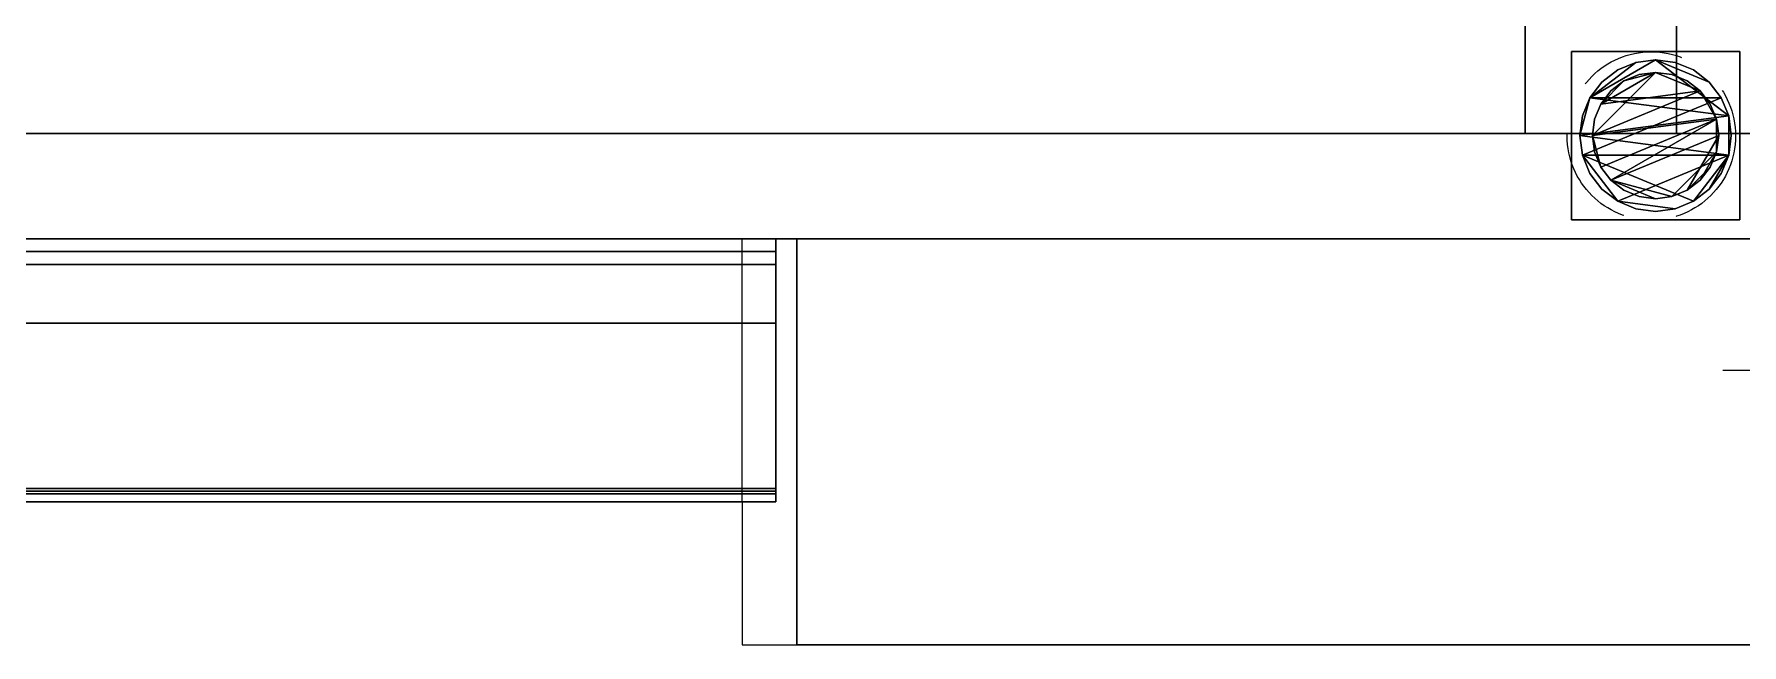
# Model space of a CAD drawing. Header units: millimetres. Extents: x 0 to 3205, y -1375 to 0.
# Drawn here: x 1338.8 to 1744.5, y -879 to -733.9 of the extents above; entities that cross this region are included whole.
import ezdxf

# ---------------------------------------------------------------- set-up
doc = ezdxf.new("R2010")
doc.units = ezdxf.units.MM
doc.linetypes.add('NASCOSTA', pattern=[0.381, 0.254, -0.127])
for name, color, linetype in [('IQ_200_2D', 1, 'Continuous'), ('IQ_200_3D', 1, 'Continuous'), ('IQ_204_2D', 7, 'Continuous'), ('IQ_204_3D', 7, 'Continuous')]:
    doc.layers.add(name, color=color, linetype=linetype)
doc.layers.add('IQ_INS_3D', color=3, linetype='Continuous', lineweight=25, plot=False)

msp = doc.modelspace()

# ---------------------------------------------------------------- linework, layer by layer
at = {"layer": 'IQ_200_2D'}
msp.add_lwpolyline([(3200, -50), (300, -50), (300, -845), (1507, -845), (1507, -879), (1993, -879), (1993, -845), (3200, -845), (3200, -50)], dxfattribs=at)
at = {"layer": 'IQ_200_3D'}
for points in [[(2635, -50, 1785), (305, -50, 1785), (305, -782.5, 1785), (2635, -782.5, 1785)], [(2635, -757.5, 1443), (305, -757.5, 1443), (305, -117.5, 1443), (2635, -117.5, 1443)], [(2635, -117.5, 708), (305, -117.5, 708), (305, -757.5, 708), (2635, -757.5, 708)], [(2635, -782.5, 150), (305, -782.5, 150), (305, -117.5, 150), (2635, -117.5, 150)], [(2635, -757.5, 708), (305, -757.5, 708), (305, -757.5, 1443), (2635, -757.5, 1443)], [(2635, -782.5, 1785), (305, -782.5, 1785), (305, -782.5, 150), (2635, -782.5, 150)], [(1515, -782.5, 758.13), (865, -782.5, 758.13), (865, -841.85, 774.03), (1515, -841.85, 774.03)], [(1515, -842.5, 188), (865, -842.5, 188), (865, -782.5, 188), (1515, -782.5, 188)], [(1520, -782.5, 1785), (1520, -782.5, 150), (1520, -879, 150), (1520, -879, 1785)], [(1520, -782.5, 1785), (1520, -879, 1785), (1980, -879, 1785), (1980, -782.5, 1785)], [(1980, -879, 150), (1520, -879, 150), (1520, -782.5, 150), (1980, -782.5, 150)], [(1515, -785.5, 1493), (865, -785.5, 1493), (865, -802.58, 1493), (1515, -802.58, 1493)], [(1515, -785.5, 763.62), (865, -785.5, 763.62), (865, -785.5, 1493), (1515, -785.5, 1493)], [(1515, -843.15, 775.81), (865, -843.15, 775.81), (865, -788.65, 761.21), (1515, -788.65, 761.21)], [(1515, -802.58, 1493), (865, -802.58, 1493), (865, -845, 1463.41), (1515, -845, 1463.41)], [(1515, -845, 771.62), (865, -845, 771.62), (865, -845, 190.5), (1515, -845, 190.5)], [(1515, -845, 1463.41), (865, -845, 1463.41), (865, -845, 778.22), (1515, -845, 778.22)], [(1520, -879, 1785), (1520, -879, 150), (1980, -879, 150), (1980, -879, 1785)]]:
    msp.add_3dface(points, dxfattribs=at)
for points, invisible_edges in [([(1515, -842.5, 188), (1515, -782.5, 188), (1515, -845, 190.5), (1515, -844.91, 189.85)], 10), ([(1515, -782.5, 188), (1515, -782.5, 758.13), (1515, -845, 190.5)], 14), ([(1515, -782.5, 758.13), (1515, -841.85, 774.03), (1515, -845, 771.62), (1515, -845, 190.5)], 10), ([(1515, -785.57, 763.05), (865, -785.57, 763.05), (865, -785.5, 763.62), (1515, -785.5, 763.62)], 1), ([(1515, -785.76, 762.52), (865, -785.76, 762.52), (865, -785.57, 763.05), (1515, -785.57, 763.05)], 5), ([(1515, -786.07, 762.04), (865, -786.07, 762.04), (865, -785.76, 762.52), (1515, -785.76, 762.52)], 5), ([(865, -786.07, 762.04), (1515, -786.07, 762.04), (1515, -786.48, 761.64), (865, -786.48, 761.64)], 5), ([(1515, -786.97, 761.34), (865, -786.97, 761.34), (865, -786.48, 761.64), (1515, -786.48, 761.64)], 5), ([(1515, -787.51, 761.17), (865, -787.51, 761.17), (865, -786.97, 761.34), (1515, -786.97, 761.34)], 5), ([(1515, -785.5, 1493), (1515, -802.58, 1493), (1515, -845, 1463.41), (1515, -785.5, 763.62)], 4), ([(1515, -785.5, 763.62), (1515, -788.08, 761.12), (1515, -786.48, 761.64), (1515, -785.57, 763.05)], 7), ([(1515, -785.5, 763.62), (1515, -845, 1463.41), (1515, -845, 778.22), (1515, -843.15, 775.81)], 13), ([(1515, -788.65, 761.21), (1515, -788.08, 761.12), (1515, -785.5, 763.62), (1515, -843.15, 775.81)], 6), ([(1515, -785.76, 762.52), (1515, -785.57, 763.05), (1515, -786.48, 761.64), (1515, -786.07, 762.04)], 2), ([(1515, -786.97, 761.34), (1515, -786.48, 761.64), (1515, -788.08, 761.12), (1515, -787.51, 761.17)], 2), ([(1515, -788.08, 761.12), (865, -788.08, 761.12), (865, -787.51, 761.17), (1515, -787.51, 761.17)], 5), ([(1515, -788.65, 761.21), (865, -788.65, 761.21), (865, -788.08, 761.12), (1515, -788.08, 761.12)], 4), ([(1515, -841.85, 774.03), (865, -841.85, 774.03), (865, -842.5, 774.12), (1515, -842.5, 774.12)], 4), ([(1515, -843.15, 188.09), (865, -843.15, 188.09), (865, -842.5, 188), (1515, -842.5, 188)], 1), ([(1515, -842.5, 774.12), (865, -842.5, 774.12), (865, -843.15, 774.03), (1515, -843.15, 774.03)], 5), ([(1515, -843.75, 188.33), (865, -843.75, 188.33), (865, -843.15, 188.09), (1515, -843.15, 188.09)], 5), ([(1515, -843.15, 774.03), (865, -843.15, 774.03), (865, -843.75, 773.79), (1515, -843.75, 773.79)], 5), ([(1515, -843.75, 776.06), (865, -843.75, 776.06), (865, -843.15, 775.81), (1515, -843.15, 775.81)], 1), ([(865, -843.75, 188.33), (1515, -843.75, 188.33), (1515, -844.27, 188.73), (865, -844.27, 188.73)], 5), ([(1515, -843.75, 773.79), (865, -843.75, 773.79), (865, -844.27, 773.39), (1515, -844.27, 773.39)], 5), ([(1515, -844.27, 776.46), (865, -844.27, 776.46), (865, -843.75, 776.06), (1515, -843.75, 776.06)], 5), ([(1515, -841.85, 774.03), (1515, -842.5, 774.12), (1515, -843.15, 774.03), (1515, -843.75, 773.79)], 8), ([(1515, -843.75, 773.79), (1515, -844.27, 773.39), (1515, -845, 771.62), (1515, -841.85, 774.03)], 14), ([(1515, -842.5, 188), (1515, -844.91, 189.85), (1515, -844.67, 189.25), (1515, -844.27, 188.73)], 9), ([(1515, -843.15, 188.09), (1515, -842.5, 188), (1515, -844.27, 188.73), (1515, -843.75, 188.33)], 2), ([(1515, -845, 778.22), (1515, -843.75, 776.06), (1515, -843.15, 775.81)], 13), ([(1515, -843.75, 776.06), (1515, -845, 778.22), (1515, -844.91, 777.58), (1515, -844.27, 776.46)], 5), ([(1515, -844.67, 189.25), (865, -844.67, 189.25), (865, -844.27, 188.73), (1515, -844.27, 188.73)], 5), ([(1515, -844.27, 773.39), (865, -844.27, 773.39), (865, -844.67, 772.87), (1515, -844.67, 772.87)], 5), ([(1515, -844.67, 776.97), (865, -844.67, 776.97), (865, -844.27, 776.46), (1515, -844.27, 776.46)], 5), ([(1515, -844.91, 189.85), (865, -844.91, 189.85), (865, -844.67, 189.25), (1515, -844.67, 189.25)], 5), ([(1515, -844.67, 772.87), (865, -844.67, 772.87), (865, -844.91, 772.27), (1515, -844.91, 772.27)], 5), ([(1515, -844.91, 777.58), (865, -844.91, 777.58), (865, -844.67, 776.97), (1515, -844.67, 776.97)], 5), ([(1515, -845, 190.5), (865, -845, 190.5), (865, -844.91, 189.85), (1515, -844.91, 189.85)], 4), ([(1515, -844.91, 772.27), (865, -844.91, 772.27), (865, -845, 771.62), (1515, -845, 771.62)], 1), ([(1515, -845, 778.22), (865, -845, 778.22), (865, -844.91, 777.58), (1515, -844.91, 777.58)], 4), ([(1515, -844.67, 772.87), (1515, -844.91, 772.27), (1515, -845, 771.62), (1515, -844.27, 773.39)], 4), ([(1515, -844.67, 776.97), (1515, -844.27, 776.46), (1515, -844.91, 777.58)], 2)]:
    msp.add_3dface(points, dxfattribs=dict(at, invisible_edges=invisible_edges))
at = {"layer": 'IQ_204_2D'}
for p, q in [((3200, -782.5), (300, -782.5)), ((1507, -845), (1507, -782.5)), ((1507, -782.5), (1993, -782.5))]:
    msp.add_line(p, q, dxfattribs=at)
at = {"layer": 'IQ_INS_3D'}
msp.add_line((1739.96, -813.75), (1760.04, -813.75), dxfattribs=at)
at = {"layer": 'IQ_INS_3D', "linetype": 'NASCOSTA', "ltscale": 100}
msp.add_circle((1723, -758.08), 20, dxfattribs=at)

# ---------------------------------------------------------------- meshes
at = {"layer": 'IQ_204_3D'}
mesh = msp.add_polyface(dxfattribs=at)
corners = [(1693, -757.5, 956.99), (1693, -709.44, 929.24), (1693, -709.44, 927.94), (1693, -711.74, 928.38), (1693, -714.08, 928.27), (1693, -716.33, 927.62), (1693, -718.36, 926.46), (1693, -720.07, 924.87), (1693, -721.37, 922.92), (1693, -722.17, 920.72), (1693, -722.44, 918.4), (1693, -722.17, 916.08), (1693, -721.37, 913.88), (1693, -720.07, 911.93), (1693, -718.36, 910.34), (1693, -716.33, 909.18), (1693, -714.08, 908.53), (1693, -711.74, 908.42), (1693, -709.44, 908.86), (1693, -709.44, 907.55), (1693, -757.5, 879.81), (1693, -137.5, 956.99), (1693, -117.5, 956.99), (1693, -117.5, 879.81), (1693, -137.5, 879.81), (1693, -185.56, 907.55), (1693, -185.56, 908.86), (1693, -183.26, 908.42), (1693, -180.92, 908.53), (1693, -178.67, 909.18), (1693, -176.64, 910.34), (1693, -174.93, 911.93), (1693, -173.63, 913.88), (1693, -172.83, 916.08), (1693, -172.56, 918.4), (1693, -172.83, 920.72), (1693, -173.63, 922.92), (1693, -174.93, 924.87), (1693, -176.64, 926.46), (1693, -178.67, 927.62), (1693, -180.92, 928.27), (1693, -183.26, 928.38), (1693, -185.56, 927.94), (1693, -185.56, 929.24)]
mesh.append_faces([[corners[k] for k in face] for face in [(3, 1, 2), (43, 41, 42), (24, 21, 22, 23)]], dxfattribs={"vtx0": -1})
mesh.append_faces([[corners[k] for k in face] for face in [(7, 0, 6), (9, 0, 8), (39, 21, 38), (32, 24, 31), (31, 24, 30)]], dxfattribs={"vtx0": -1, "vtx1": -1})
mesh.append_faces([[corners[k] for k in face] for face in [(0, 7, 8), (4, 0, 1, 3), (20, 11, 12), (25, 27, 28, 24), (24, 33, 34)]], dxfattribs={"vtx0": -1, "vtx2": -1})
mesh.append_faces([[corners[k] for k in face] for face in [(26, 27, 25)]], dxfattribs={"vtx1": -1})
mesh.append_faces([[corners[k] for k in face] for face in [(5, 6, 0), (4, 5, 0), (9, 10, 0), (13, 14, 20), (12, 13, 20), (15, 16, 20), (14, 15, 20), (39, 40, 21), (37, 38, 21), (36, 37, 21), (32, 33, 24), (35, 36, 21), (29, 30, 24), (28, 29, 24)]], dxfattribs={"vtx1": -1, "vtx2": -1})
mesh.append_faces([[corners[k] for k in face] for face in [(34, 35, 21, 24)]], dxfattribs={"vtx1": -1, "vtx2": -1, "vtx3": -1})
mesh.append_faces([[corners[k] for k in face] for face in [(10, 11, 20, 0), (16, 17, 19, 20), (40, 41, 43, 21)]], dxfattribs={"vtx1": -1, "vtx3": -1})
mesh.append_faces([[corners[k] for k in face] for face in [(17, 18, 19)]], dxfattribs={"vtx2": -1})
mesh = msp.add_polyface(dxfattribs=at)
corners = [(1729, -757.5, 956.99), (1729, -757.5, 879.81), (1729, -709.44, 907.55), (1729, -709.44, 908.86), (1729, -707.15, 909.92), (1729, -705.2, 911.51), (1729, -703.7, 913.55), (1729, -702.76, 915.89), (1729, -702.44, 918.4), (1729, -702.76, 920.91), (1729, -703.7, 923.25), (1729, -705.2, 925.29), (1729, -707.15, 926.88), (1729, -709.44, 927.94), (1729, -709.44, 929.24), (1729, -137.5, 956.99), (1729, -185.56, 929.24), (1729, -185.56, 927.94), (1729, -187.85, 926.88), (1729, -189.81, 925.29), (1729, -191.3, 923.25), (1729, -192.24, 920.91), (1729, -192.56, 918.4), (1729, -192.24, 915.89), (1729, -191.3, 913.55), (1729, -189.81, 911.51), (1729, -187.85, 909.92), (1729, -185.56, 908.86), (1729, -185.56, 907.55), (1729, -137.5, 879.81), (1729, -117.5, 879.81), (1729, -117.5, 956.99)]
mesh.append_faces([[corners[k] for k in face] for face in [(18, 26, 17)]], dxfattribs={"vtx0": -1, "vtx1": -1})
mesh.append_faces([[corners[k] for k in face] for face in [(27, 15, 17, 26)]], dxfattribs={"vtx0": -1, "vtx1": -1, "vtx2": -1})
mesh.append_faces([[corners[k] for k in face] for face in [(13, 3, 4, 12)]], dxfattribs={"vtx0": -1, "vtx2": -1})
mesh.append_faces([[corners[k] for k in face] for face in [(16, 17, 15)]], dxfattribs={"vtx1": -1})
mesh.append_faces([[corners[k] for k in face] for face in [(4, 5, 12), (23, 24, 20)]], dxfattribs={"vtx1": -1, "vtx2": -1})
mesh.append_faces([[corners[k] for k in face] for face in [(6, 7, 10, 11), (5, 6, 11, 12), (25, 26, 18, 19), (24, 25, 19, 20)]], dxfattribs={"vtx1": -1, "vtx3": -1})
mesh.append_faces([[corners[k] for k in face] for face in [(1, 2, 3, 0), (21, 22, 23, 20)]], dxfattribs={"vtx2": -1})
mesh.append_faces([[corners[k] for k in face] for face in [(13, 14, 0, 3), (27, 28, 29, 15)]], dxfattribs={"vtx2": -1, "vtx3": -1})
mesh.append_faces([[corners[k] for k in face] for face in [(7, 8, 9, 10), (29, 30, 31, 15)]], dxfattribs={"vtx3": -1})
mesh = msp.add_polyface(dxfattribs=at)
corners = [(1693, -757.5, 956.99), (1729, -757.5, 956.99), (1729, -709.44, 929.24), (1693, -709.44, 929.24)]
mesh.append_faces([[corners[k] for k in face] for face in [(0, 1, 2, 3)]])
mesh = msp.add_polyface(dxfattribs=at)
corners = [(1693, -709.44, 907.55), (1729, -709.44, 907.55), (1729, -757.5, 879.81), (1693, -757.5, 879.81)]
mesh.append_faces([[corners[k] for k in face] for face in [(0, 1, 2, 3)]])
mesh = msp.add_polyface(dxfattribs=at)
corners = [(1744, -778, 60), (1704, -778, 60), (1704, -738, 60), (1744, -738, 60)]
mesh.append_faces([[corners[k] for k in face] for face in [(0, 1, 2, 3)]])
mesh = msp.add_polyface(dxfattribs=at)
corners = [(1744, -738, 150), (1744, -738, 60), (1704, -738, 60), (1704, -738, 150)]
mesh.append_faces([[corners[k] for k in face] for face in [(0, 1, 2, 3)]])
mesh = msp.add_polyface(dxfattribs=at)
corners = [(1704, -738, 150), (1704, -738, 60), (1704, -778, 60), (1704, -778, 150)]
mesh.append_faces([[corners[k] for k in face] for face in [(0, 1, 2, 3)]])
mesh = msp.add_polyface(dxfattribs=at)
corners = [(1744, -778, 150), (1744, -778, 60), (1744, -738, 60), (1744, -738, 150)]
mesh.append_faces([[corners[k] for k in face] for face in [(0, 1, 2, 3)]])
mesh = msp.add_polyface(dxfattribs=at)
corners = [(1706, -758, 5), (1706.61, -762.66, 5), (1708.41, -767, 5), (1711.27, -770.73, 5), (1715, -773.59, 5), (1719.34, -775.39, 5), (1724, -776, 5), (1728.66, -775.39, 5), (1733, -773.59, 5), (1736.73, -770.73, 5), (1739.59, -767, 5), (1741.39, -762.66, 5), (1742, -758, 5), (1741.39, -753.34, 5), (1739.59, -749, 5), (1736.73, -745.27, 5), (1733, -742.41, 5), (1728.66, -740.61, 5), (1724, -740, 5), (1719.34, -740.61, 5), (1715, -742.41, 5), (1711.27, -745.27, 5), (1708.41, -749, 5), (1706.61, -753.34, 5)]
mesh.append_faces([[corners[k] for k in face] for face in [(11, 8, 9, 10)]], dxfattribs={"vtx0": -1})
mesh.append_faces([[corners[k] for k in face] for face in [(4, 7, 8, 11), (11, 0, 1, 4), (13, 18, 19, 22)]], dxfattribs={"vtx0": -1, "vtx2": -1, "vtx3": -1})
mesh.append_faces([[corners[k] for k in face] for face in [(0, 11, 12, 13)]], dxfattribs={"vtx0": -1, "vtx3": -1})
mesh.append_faces([[corners[k] for k in face] for face in [(2, 3, 4, 1), (16, 17, 18, 15)]], dxfattribs={"vtx2": -1})
mesh.append_faces([[corners[k] for k in face] for face in [(13, 14, 15, 18), (22, 23, 0, 13)]], dxfattribs={"vtx2": -1, "vtx3": -1})
mesh.append_faces([[corners[k] for k in face] for face in [(4, 5, 6, 7), (19, 20, 21, 22)]], dxfattribs={"vtx3": -1})
mesh = msp.add_polyface(dxfattribs=at)
corners = [(1706, -758), (1706.61, -753.34), (1708.41, -749), (1711.27, -745.27), (1715, -742.41), (1719.34, -740.61), (1724, -740), (1728.66, -740.61), (1733, -742.41), (1736.73, -745.27), (1739.59, -749), (1741.39, -753.34), (1742, -758), (1741.39, -762.66), (1739.59, -767), (1736.73, -770.73), (1733, -773.59), (1728.66, -775.39), (1724, -776), (1719.34, -775.39), (1715, -773.59), (1711.27, -770.73), (1708.41, -767), (1706.61, -762.66)]
mesh.append_faces([[corners[k] for k in face] for face in [(2, 0, 1), (15, 13, 14), (13, 11, 12)]], dxfattribs={"vtx0": -1})
mesh.append_faces([[corners[k] for k in face] for face in [(16, 23, 13, 15)]], dxfattribs={"vtx0": -1, "vtx1": -1, "vtx2": -1})
mesh.append_faces([[corners[k] for k in face] for face in [(2, 10, 23, 0)]], dxfattribs={"vtx0": -1, "vtx1": -1, "vtx3": -1})
mesh.append_faces([[corners[k] for k in face] for face in [(2, 5, 6)]], dxfattribs={"vtx0": -1, "vtx2": -1})
mesh.append_faces([[corners[k] for k in face] for face in [(23, 10, 11, 13), (23, 16, 17, 20)]], dxfattribs={"vtx0": -1, "vtx2": -1, "vtx3": -1})
mesh.append_faces([[corners[k] for k in face] for face in [(9, 10, 2, 6)]], dxfattribs={"vtx1": -1, "vtx2": -1, "vtx3": -1})
mesh.append_faces([[corners[k] for k in face] for face in [(3, 4, 5, 2), (18, 19, 20, 17)]], dxfattribs={"vtx2": -1})
mesh.append_faces([[corners[k] for k in face] for face in [(6, 7, 8, 9), (20, 21, 22, 23)]], dxfattribs={"vtx3": -1})
mesh = msp.add_polyface(dxfattribs=at)
corners = [(1706, -758, 5), (1706.61, -753.34, 5), (1708.41, -749, 5), (1711.27, -745.27, 5), (1715, -742.41, 5), (1719.34, -740.61, 5), (1724, -740, 5), (1728.66, -740.61, 5), (1733, -742.41, 5), (1736.73, -745.27, 5), (1739.59, -749, 5), (1741.39, -753.34, 5), (1742, -758, 5), (1742, -758), (1741.39, -753.34), (1739.59, -749), (1736.73, -745.27), (1733, -742.41), (1728.66, -740.61), (1724, -740), (1719.34, -740.61), (1715, -742.41), (1711.27, -745.27), (1708.41, -749), (1706.61, -753.34), (1706, -758)]
mesh.append_faces([[corners[k] for k in face] for face in [(13, 14, 11, 12), (0, 1, 24, 25)]], dxfattribs={"vtx1": -1})
mesh.append_faces([[corners[k] for k in face] for face in [(14, 15, 10, 11), (16, 17, 8, 9), (15, 16, 9, 10), (17, 18, 7, 8), (6, 7, 18, 19), (19, 20, 5, 6), (20, 21, 4, 5), (22, 23, 2, 3), (21, 22, 3, 4), (23, 24, 1, 2)]], dxfattribs={"vtx1": -1, "vtx3": -1})
mesh = msp.add_polyface(dxfattribs=at)
corners = [(1709, -758, 60), (1709.51, -761.88, 60), (1711.01, -765.5, 60), (1713.39, -768.61, 60), (1716.5, -770.99, 60), (1720.12, -772.49, 60), (1724, -773, 60), (1727.88, -772.49, 60), (1731.5, -770.99, 60), (1734.61, -768.61, 60), (1736.99, -765.5, 60), (1738.49, -761.88, 60), (1739, -758, 60), (1738.49, -754.12, 60), (1736.99, -750.5, 60), (1734.61, -747.39, 60), (1731.5, -745.01, 60), (1727.88, -743.51, 60), (1724, -743, 60), (1720.12, -743.51, 60), (1716.5, -745.01, 60), (1713.39, -747.39, 60), (1711.01, -750.5, 60), (1709.51, -754.12, 60)]
mesh.append_faces([[corners[k] for k in face] for face in [(10, 8, 9), (22, 20, 21)]], dxfattribs={"vtx0": -1})
mesh.append_faces([[corners[k] for k in face] for face in [(7, 3, 6)]], dxfattribs={"vtx0": -1, "vtx1": -1})
mesh.append_faces([[corners[k] for k in face] for face in [(22, 15, 18, 20)]], dxfattribs={"vtx0": -1, "vtx1": -1, "vtx2": -1, "vtx3": -1})
mesh.append_faces([[corners[k] for k in face] for face in [(13, 2, 3, 12)]], dxfattribs={"vtx0": -1, "vtx2": -1})
mesh.append_faces([[corners[k] for k in face] for face in [(3, 7, 8, 12)]], dxfattribs={"vtx0": -1, "vtx2": -1, "vtx3": -1})
mesh.append_faces([[corners[k] for k in face] for face in [(17, 18, 15, 16), (19, 20, 18)]], dxfattribs={"vtx1": -1})
mesh.append_faces([[corners[k] for k in face] for face in [(11, 12, 8, 10)]], dxfattribs={"vtx1": -1, "vtx2": -1})
mesh.append_faces([[corners[k] for k in face] for face in [(4, 5, 6, 3)]], dxfattribs={"vtx2": -1})
mesh.append_faces([[corners[k] for k in face] for face in [(0, 1, 2, 13), (13, 14, 15, 0), (22, 23, 0, 15)]], dxfattribs={"vtx2": -1, "vtx3": -1})
mesh = msp.add_polyface(dxfattribs=at)
corners = [(1709, -758, 5), (1709.51, -754.12, 5), (1711.01, -750.5, 5), (1713.39, -747.39, 5), (1716.5, -745.01, 5), (1720.12, -743.51, 5), (1724, -743, 5), (1727.88, -743.51, 5), (1731.5, -745.01, 5), (1734.61, -747.39, 5), (1736.99, -750.5, 5), (1738.49, -754.12, 5), (1739, -758, 5), (1738.49, -761.88, 5), (1736.99, -765.5, 5), (1734.61, -768.61, 5), (1731.5, -770.99, 5), (1727.88, -772.49, 5), (1724, -773, 5), (1720.12, -772.49, 5), (1716.5, -770.99, 5), (1713.39, -768.61, 5), (1711.01, -765.5, 5), (1709.51, -761.88, 5)]
mesh.append_faces([[corners[k] for k in face] for face in [(9, 6, 7, 8), (4, 2, 3), (15, 13, 14)]], dxfattribs={"vtx0": -1})
mesh.append_faces([[corners[k] for k in face] for face in [(18, 21, 17)]], dxfattribs={"vtx0": -1, "vtx1": -1})
mesh.append_faces([[corners[k] for k in face] for face in [(22, 0, 11, 21)]], dxfattribs={"vtx0": -1, "vtx1": -1, "vtx2": -1})
mesh.append_faces([[corners[k] for k in face] for face in [(0, 6, 9, 11), (21, 11, 13, 17)]], dxfattribs={"vtx0": -1, "vtx1": -1, "vtx2": -1, "vtx3": -1})
mesh.append_faces([[corners[k] for k in face] for face in [(23, 0, 22), (12, 13, 11)]], dxfattribs={"vtx1": -1})
mesh.append_faces([[corners[k] for k in face] for face in [(16, 17, 13, 15)]], dxfattribs={"vtx1": -1, "vtx2": -1})
mesh.append_faces([[corners[k] for k in face] for face in [(9, 10, 11)]], dxfattribs={"vtx2": -1})
mesh.append_faces([[corners[k] for k in face] for face in [(4, 5, 6, 2), (0, 1, 2, 6)]], dxfattribs={"vtx2": -1, "vtx3": -1})
mesh.append_faces([[corners[k] for k in face] for face in [(18, 19, 20, 21)]], dxfattribs={"vtx3": -1})
mesh = msp.add_polyface(dxfattribs=at)
corners = [(1709, -758, 60), (1709.51, -754.12, 60), (1711.01, -750.5, 60), (1713.39, -747.39, 60), (1716.5, -745.01, 60), (1720.12, -743.51, 60), (1724, -743, 60), (1727.88, -743.51, 60), (1731.5, -745.01, 60), (1734.61, -747.39, 60), (1736.99, -750.5, 60), (1738.49, -754.12, 60), (1739, -758, 60), (1739, -758, 5), (1738.49, -754.12, 5), (1736.99, -750.5, 5), (1734.61, -747.39, 5), (1731.5, -745.01, 5), (1727.88, -743.51, 5), (1724, -743, 5), (1720.12, -743.51, 5), (1716.5, -745.01, 5), (1713.39, -747.39, 5), (1711.01, -750.5, 5), (1709.51, -754.12, 5), (1709, -758, 5)]
mesh.append_faces([[corners[k] for k in face] for face in [(1, 24, 25, 0)]], dxfattribs={"vtx0": -1})
mesh.append_faces([[corners[k] for k in face] for face in [(8, 17, 18, 7), (7, 18, 19, 6), (16, 9, 10, 15), (9, 16, 17, 8), (5, 20, 21, 4), (4, 21, 22, 3), (2, 23, 24, 1), (3, 22, 23, 2), (20, 5, 6, 19)]], dxfattribs={"vtx0": -1, "vtx2": -1})
mesh.append_faces([[corners[k] for k in face] for face in [(13, 14, 11, 12)]], dxfattribs={"vtx1": -1})
mesh.append_faces([[corners[k] for k in face] for face in [(14, 15, 10, 11)]], dxfattribs={"vtx1": -1, "vtx3": -1})
mesh = msp.add_polyface(dxfattribs=at)
corners = [(1742, -758, 5), (1741.39, -762.66, 5), (1739.59, -767, 5), (1736.73, -770.73, 5), (1733, -773.59, 5), (1728.66, -775.39, 5), (1724, -776, 5), (1719.34, -775.39, 5), (1715, -773.59, 5), (1711.27, -770.73, 5), (1708.41, -767, 5), (1706.61, -762.66, 5), (1706, -758, 5), (1706, -758), (1706.61, -762.66), (1708.41, -767), (1711.27, -770.73), (1715, -773.59), (1719.34, -775.39), (1724, -776), (1728.66, -775.39), (1733, -773.59), (1736.73, -770.73), (1739.59, -767), (1741.39, -762.66), (1742, -758)]
mesh.append_faces([[corners[k] for k in face] for face in [(13, 14, 11, 12), (0, 1, 24, 25)]], dxfattribs={"vtx1": -1})
mesh.append_faces([[corners[k] for k in face] for face in [(14, 15, 10, 11), (16, 17, 8, 9), (15, 16, 9, 10), (17, 18, 7, 8), (6, 7, 18, 19), (19, 20, 5, 6), (20, 21, 4, 5), (22, 23, 2, 3), (21, 22, 3, 4), (23, 24, 1, 2)]], dxfattribs={"vtx1": -1, "vtx3": -1})
mesh = msp.add_polyface(dxfattribs=at)
corners = [(1739, -758, 60), (1738.49, -761.88, 60), (1736.99, -765.5, 60), (1734.61, -768.61, 60), (1731.5, -770.99, 60), (1727.88, -772.49, 60), (1724, -773, 60), (1720.12, -772.49, 60), (1716.5, -770.99, 60), (1713.39, -768.61, 60), (1711.01, -765.5, 60), (1709.51, -761.88, 60), (1709, -758, 60), (1709, -758, 5), (1709.51, -761.88, 5), (1711.01, -765.5, 5), (1713.39, -768.61, 5), (1716.5, -770.99, 5), (1720.12, -772.49, 5), (1724, -773, 5), (1727.88, -772.49, 5), (1731.5, -770.99, 5), (1734.61, -768.61, 5), (1736.99, -765.5, 5), (1738.49, -761.88, 5), (1739, -758, 5)]
mesh.append_faces([[corners[k] for k in face] for face in [(1, 24, 25, 0)]], dxfattribs={"vtx0": -1})
mesh.append_faces([[corners[k] for k in face] for face in [(11, 14, 15, 10), (10, 15, 16, 9), (8, 17, 18, 7), (9, 16, 17, 8), (7, 18, 19, 6), (5, 20, 21, 4), (4, 21, 22, 3), (2, 23, 24, 1), (3, 22, 23, 2), (20, 5, 6, 19)]], dxfattribs={"vtx0": -1, "vtx2": -1})
mesh.append_faces([[corners[k] for k in face] for face in [(12, 13, 14, 11)]], dxfattribs={"vtx2": -1})
mesh = msp.add_polyface(dxfattribs=at)
corners = [(1704, -778, 150), (1704, -778, 60), (1744, -778, 60), (1744, -778, 150)]
mesh.append_faces([[corners[k] for k in face] for face in [(0, 1, 2, 3)]])

doc.saveas('drawing.dxf')
